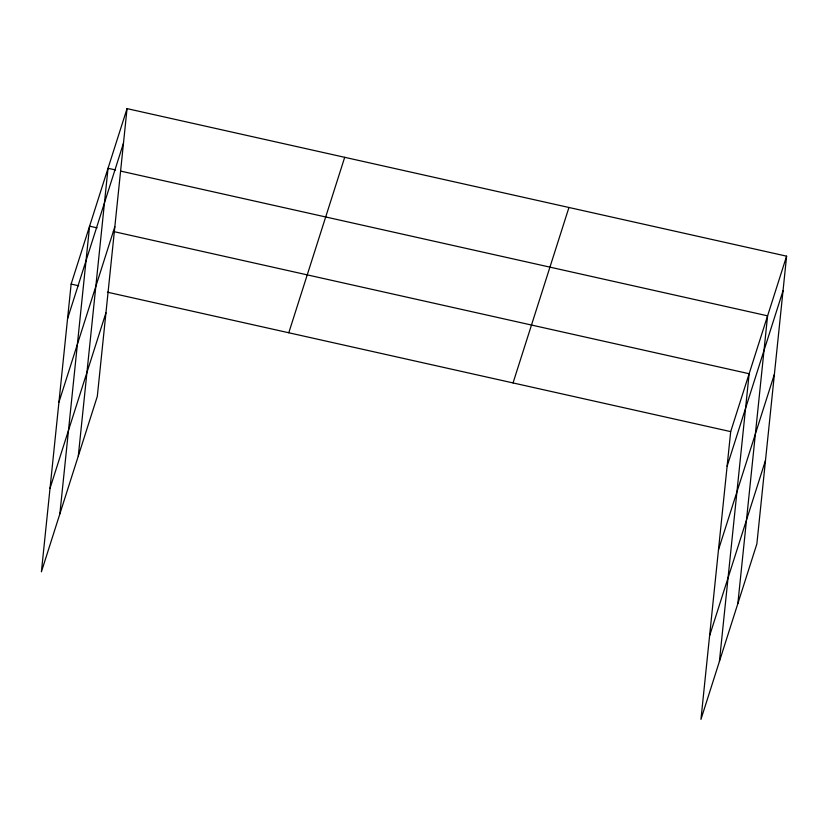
<?xml version="1.0" encoding="UTF-8"?>
<svg xmlns="http://www.w3.org/2000/svg" width="828" height="828" viewBox="0 0 828 828"><rect width="100%" height="100%" fill="white"/><g stroke="black" fill="none" stroke-linecap="round" stroke-linejoin="round"><path stroke-width="1.24" d="M127.046 108.623L71.136 284.076L41.4 571.827L97.311 396.374L127.046 108.623L786.6 256.173L756.864 543.924L700.954 719.377L730.689 431.626L786.6 256.173M59.854 513.929L89.59 226.179L97.093 227.855M78.298 456.031L108.033 168.281L115.537 169.957M719.408 661.479L749.143 373.728L113.353 231.498M737.851 603.571L767.587 315.83L120.546 171.075M67.565 318.676L123.465 143.213M58.933 402.211L114.833 226.758M50.032 488.282L105.943 312.829M288.786 332.773L344.696 157.32M513.039 382.94L568.95 207.486M727.119 466.216L783.029 290.763M718.487 549.761L774.387 374.308M709.586 635.832L765.496 460.378M71.136 284.076L78.639 285.764M107.412 292.191L730.689 431.626"/></g></svg>
